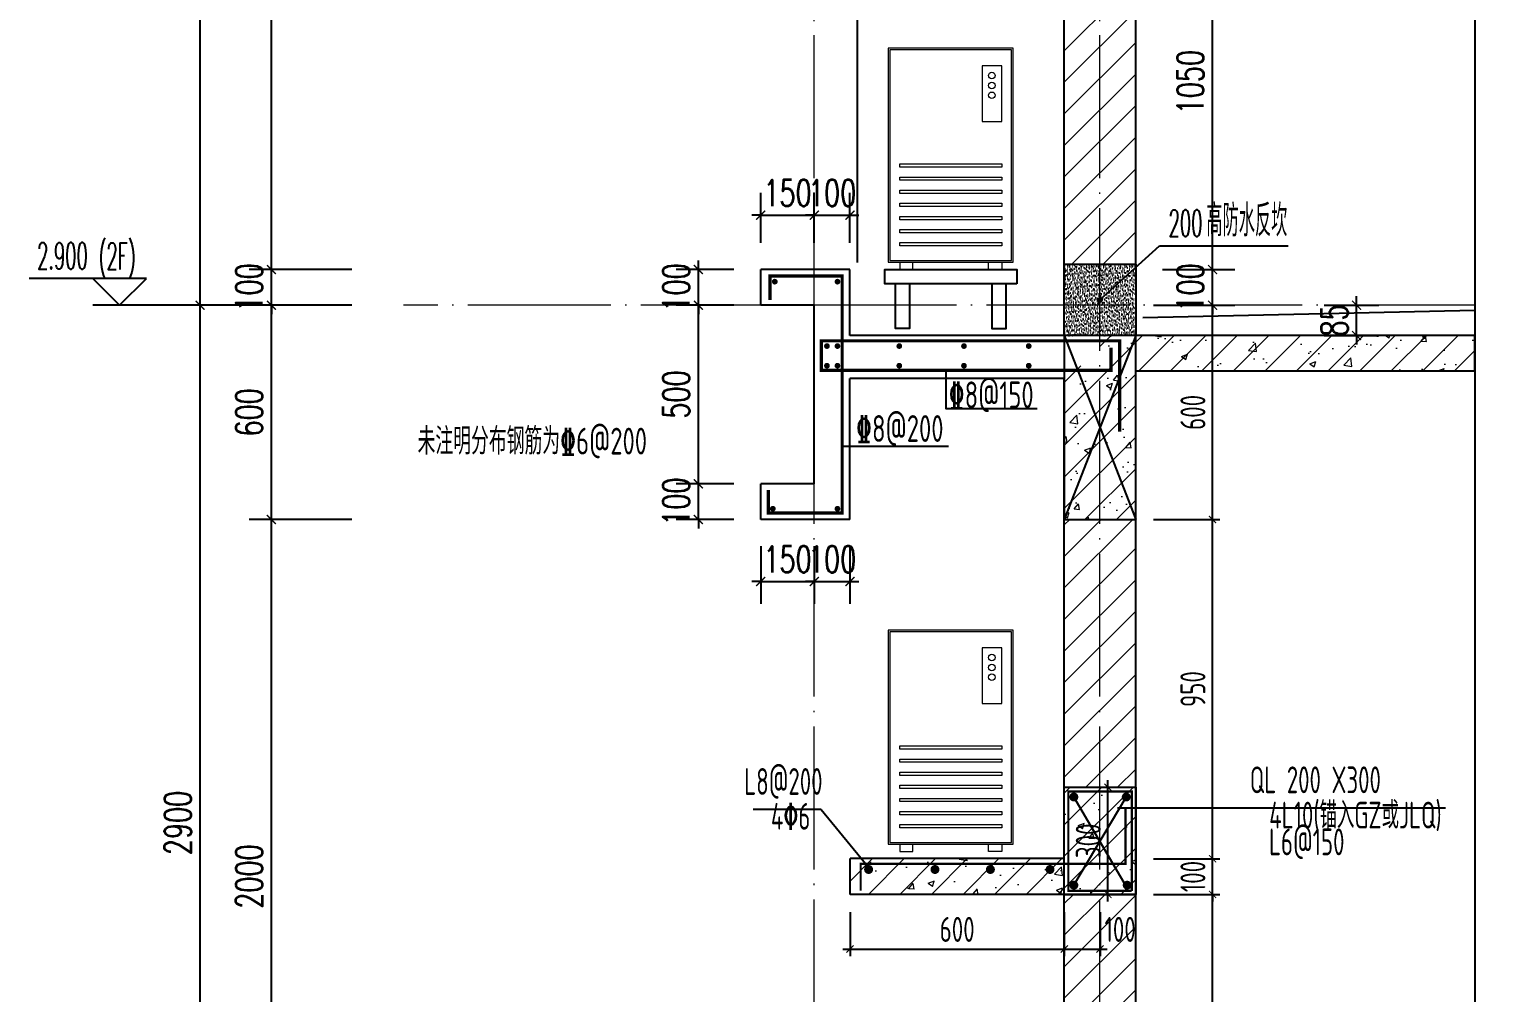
# Model space of a CAD drawing. Extents: x -668857 to 143095, y -247466 to 228182.
# Drawn here: x 45066 to 49166, y 153558 to 156256 of the extents above; entities that cross this region are included whole.
import ezdxf
from ezdxf.enums import TextEntityAlignment as Align

# ---------------------------------------------------------------- set-up
doc = ezdxf.new("R2010")
doc.units = 0
doc.header["$LTSCALE"] = 1000
doc.linetypes.add('DOTE', pattern=[2.42, 2, -0.2, 0.02, -0.2])
doc.linetypes.add('H3普通虚线', pattern=[4.2, 3, -1.2])
doc.layers.get('0').update_dxf_attribs({"linetype": 'CONTINUOUS'})
doc.layers.get('DEFPOINTS').update_dxf_attribs({"linetype": 'CONTINUOUS'})
for name, color, linetype in [('DIM', 2, 'CONTINUOUS'), ('DIM_ELEV', 3, 'CONTINUOUS'), ('DIM_IDEN', 67, 'CONTINUOUS'), ('DIM_SYMB', 3, 'CONTINUOUS'), ('PUB_DIM', 3, 'CONTINUOUS'), ('PUB_TEXT', 2, 'CONTINUOUS'), ('REIN', 6, 'CONTINUOUS'), ('REIND', 1, 'CONTINUOUS'), ('REINL', 1, 'CONTINUOUS'), ('S-BEAM-LINE2', 4, 'H3普通虚线'), ('S-大样-砼线', 7, 'CONTINUOUS'), ('S-引出线', 40, 'CONTINUOUS'), ('TEXT', 2, 'CONTINUOUS'), ('WALL', 5, 'CONTINUOUS'), ('看线', 251, 'CONTINUOUS'), ('空调外机', 8, 'CONTINUOUS'), ('立面-看线', 251, 'CONTINUOUS')]:
    doc.layers.add(name, color=color, linetype=linetype)
for name, color, linetype, lineweight in [('DOTE', 19, 'DOTE', 9), ('PUB_HATCH', 8, 'CONTINUOUS', 9), ('平面-空调室外机', 143, 'CONTINUOUS', 9)]:
    doc.layers.add(name, color=color, linetype=linetype, lineweight=lineweight)
doc.styles.add('_TCH_DIM', font='SIMPLEX.shx', dxfattribs={"width": 0.7, "bigfont": 'GBCBIG.shx'})
doc.styles.add('_TCH_DIM_T3', font='SIMPLEX', dxfattribs={"width": 0.705882, "bigfont": 'GBCBIG'})
doc.styles.add('DIM_FONT_T3', font='SIMPLEX', dxfattribs={"width": 0.705882, "bigfont": 'GBCBIG'})
doc.styles.add('TSSD_DIMENSION', font='Tssdeng.shx', dxfattribs={"width": 0.7, "bigfont": 'tssdchn.shx'})
doc.styles.add('TSSD_Label', font='Tssdeng.shx', dxfattribs={"width": 0.7, "bigfont": 'hztxt.shx'})
doc.styles.add('TSSD_REIN', font='tssdeng.shx', dxfattribs={"width": 0.7, "height": 300, "bigfont": 'tssdchn.shx'})
doc.dimstyles.new('_TCH_ARCH&&25', dxfattribs={"dimtxt": 74.375, "dimasz": 25, "dimexe": 62.5, "dimexo": 75, "dimgap": 25, "dimtad": 1, "dimdec": 0, "dimzin": 0, "dimdsep": 46, "dimtxsty": '_TCH_DIM_T3', "dimblk": 'ARCHTICK', "dimcen": 0.09, "dimclrt": 7, "dimazin": 0, "dimtfac": 1, "dimtdec": 0, "dimtix": 1, "dimtmove": 2, "dimatfit": 3, "dimldrblk": 'ARCHTICK', "dimfxl": 0, "dimtolj": 1, "dimtzin": 0, "dimarcsym": 0})
doc.dimstyles.new('TSSD_20_20', dxfattribs={"dimtxt": 60, "dimasz": 20, "dimexe": 20, "dimexo": 50, "dimgap": 20, "dimtad": 1, "dimdec": 0, "dimzin": 0, "dimdsep": 46, "dimtxsty": 'TSSD_DIMENSION', "dimblk": 'ARCHTICK', "dimblk1": 'ARCHTICK', "dimblk2": 'ARCHTICK', "dimcen": 0, "dimdle": 20, "dimclrt": 7, "dimadec": 0, "dimazin": 0, "dimtfac": 1, "dimtdec": 0, "dimtix": 1, "dimtmove": 2, "dimatfit": 3, "dimfxl": 0, "dimtolj": 1, "dimtzin": 0, "dimarcsym": 0})
pattern_1 = [(45, (0, 0), (-44.194174, 44.194174), []), (50, (0, 0), (179.315046, -15.688034), [18.75, -206.25]), (355, (0, 0), (-34.687833, 188.048033), [15, -165]), (100.4514, (14.94, -1.3), (144.627345, 172.359886), [15.935047, -175.285528]), (46.1842, (0, 50), (266.81026, -41.379754), [28.125, -309.375]), (96.6356, (22.23, 46.55), (233.66568, 243.52947), [23.90257, -262.92825]), (351.1842, (0, 50), (233.66549, 243.52965), [22.5, -247.5]), (21, (25, 37.5), (149.226763, -100.654723), [18.75, -206.25]), (326, (25, 37.5), (60.828833, 181.28751), [15, -165]), (71.4514, (37.44, 29.11), (210.055657, 80.632624), [15.935047, -175.285528]), (37.5, (0, 0), (3.039964, 83.2234635), [0, -163, 0, -167.5, 0, -165.625]), (7.5, (0, 0), (65.767384, 98.602928), [0, -95.5, 0, -159.25, 0, -63.125]), (327.5, (-55.75, 0), (133.455609, -5.638718), [0, -62.5, 0, -195, 0, -258.75]), (317.5, (-80.75, 0), (145.796542, 25.026246), [0, -81.25, 0, -129.5, 0, -183.75])]
pattern_2 = [(45, (-956095.346, 321026.26), (-44.194174, 44.194174), []), (50, (-956095.35, 321026.26), (179.315046, -15.688034), [18.75, -206.25]), (355, (-956095.35, 321026.26), (-34.687833, 188.048033), [15, -165]), (100.4514, (-956080.4, 321024.95), (144.627345, 172.359886), [15.935047, -175.285528]), (46.1842, (-956095.35, 321076.26), (266.81026, -41.379754), [28.125, -309.375]), (96.6356, (-956073.1, 321072.8), (233.665676, 243.52947), [23.90257, -262.92825]), (351.1842, (-956095.35, 321076.26), (233.66549, 243.52965), [22.5, -247.5]), (21, (-956070.35, 321063.76), (149.226763, -100.654723), [18.75, -206.25]), (326, (-956070.35, 321063.76), (60.828833, 181.28751), [15, -165]), (71.4514, (-956057.91, 321055.37), (210.055657, 80.632624), [15.935047, -175.285528]), (37.5, (-956095.346, 321026.26), (3.039964, 83.2234635), [0, -163, 0, -167.5, 0, -165.625]), (7.5, (-956095.35, 321026.26), (65.767384, 98.602928), [0, -95.5, 0, -159.25, 0, -63.125]), (327.5, (-956151.096, 321026.26), (133.455609, -5.638718), [0, -62.5, 0, -195, 0, -258.75]), (317.5, (-956176.1, 321026.26), (145.796542, 25.026246), [0, -81.25, 0, -129.5, 0, -183.75])]
pattern_3 = [(45, (-956095.346, 321071.136), (-44.1941915, 44.1941915), [])]

# ---------------------------------------------------------------- blocks, each defined once
blk = doc.blocks.new('kongtiao')
for p, q in [((-338.7, 49), (-338.7, -550.8)), ((11, 49), (-338.7, 49)), ((-334.1, 44.4), (-334.1, -546.2)), ((6.4, 44.4), (-334.1, 44.4)), ((6.4, -546.2), (6.4, 44.4)), ((11, -550.8), (11, 49)), ((-76.2, -0.5), (-76.2, -156.5)), ((-21.1, -0.5), (-76.2, -0.5)), ((-21.1, -156.5), (-21.1, -0.5)), ((-76.2, -156.5), (-21.1, -156.5)), ((-338.7, -550.8), (11, -550.8)), ((-334.1, -546.2), (6.4, -546.2)), ((-306.6, -550.8), (-306.6, -571.2)), ((-306.6, -571.2), (-269.8, -571.2)), ((-269.8, -571.2), (-269.8, -550.8)), ((-57.9, -571.2), (-57.9, -550.8)), ((-21.1, -571.2), (-57.9, -571.2)), ((-21.1, -550.8), (-21.1, -571.2))]:
    blk.add_line(p, q)
for points in [[(-306.6, -275.4), (-21.1, -275.4), (-21.1, -284.6), (-306.6, -284.6)], [(-306.6, -312.1), (-21.1, -312.1), (-21.1, -321.3), (-306.6, -321.3)], [(-306.6, -348.8), (-21.1, -348.8), (-21.1, -358), (-306.6, -358)], [(-306.6, -385.6), (-21.1, -385.6), (-21.1, -394.7), (-306.6, -394.7)], [(-306.6, -422.3), (-21.1, -422.3), (-21.1, -431.5), (-306.6, -431.5)], [(-306.6, -459), (-21.1, -459), (-21.1, -468.2), (-306.6, -468.2)], [(-306.6, -495.7), (-21.1, -495.7), (-21.1, -504.9), (-306.6, -504.9)]]:
    blk.add_lwpolyline(points, close=True)
for centre in [(-48.7, -28), (-48.7, -55.6), (-48.7, -83.1)]:
    blk.add_circle(centre, 9.18)
blk = doc.blocks.new('_ArchTick')
at = {"color": 0, "linetype": 'ByBlock', "const_width": 0.15}
blk.add_lwpolyline([(-0.5, -0.5), (0.5, 0.5)], dxfattribs=at)
blk = doc.blocks.new('*D2109')
at = {"layer": 'DEFPOINTS', "color": 0}
for p in [(895181.9, -116136.1), (895397.2, -116136.1), (895181.9, -117186.1)]:
    blk.add_point(p, dxfattribs=at)
at = {"layer": 'PUB_DIM', "color": 0, "lineweight": -2}
for p, q in [((895256.9, -116136.1), (895459.7, -116136.1)), ((895397.2, -117186.1), (895397.2, -116136.1)), ((895256.9, -117186.1), (895459.7, -117186.1))]:
    blk.add_line(p, q, dxfattribs=at)
at = {"layer": 'PUB_DIM', "color": 0, "lineweight": -2, "xscale": 25, "yscale": 25, "zscale": 25}
for p, rotation in [((895397.2, -116136.1), 90), ((895397.2, -117186.1), 270)]:
    blk.add_blockref('_ArchTick', p, dxfattribs=dict(at, rotation=rotation))
at = {"layer": 'PUB_DIM', "color": 7, "insert": (895335, -116661.1), "char_height": 74.38, "attachment_point": 5, "rotation": 90, "style": '_TCH_DIM_T3'}
blk.add_mtext('\\A1;1050', dxfattribs=at)
blk = doc.blocks.new('*D2110')
at = {"layer": 'DEFPOINTS', "color": 0}
for p in [(895181.9, -117186.1), (895397.2, -117186.1), (895181.9, -117286.1)]:
    blk.add_point(p, dxfattribs=at)
at = {"layer": 'PUB_DIM', "color": 0, "lineweight": -2}
for p, q in [((895256.9, -117186.1), (895459.7, -117186.1)), ((895397.2, -117186.1), (895397.2, -117161.1)), ((895397.2, -117286.1), (895397.2, -117186.1)), ((895256.9, -117286.1), (895459.7, -117286.1)), ((895397.2, -117286.1), (895397.2, -117311.1))]:
    blk.add_line(p, q, dxfattribs=at)
at = {"layer": 'PUB_DIM', "color": 0, "lineweight": -2, "xscale": 25, "yscale": 25, "zscale": 25}
for p, rotation in [((895397.2, -117186.1), 270), ((895397.2, -117286.1), 90)]:
    blk.add_blockref('_ArchTick', p, dxfattribs=dict(at, rotation=rotation))
at = {"layer": 'PUB_DIM', "color": 7, "insert": (895335, -117236.1), "char_height": 74.38, "attachment_point": 5, "rotation": 90, "style": '_TCH_DIM_T3'}
blk.add_mtext('\\A1;100', dxfattribs=at)
blk = doc.blocks.new('*D2114')
at = {"layer": 'DEFPOINTS', "color": 0}
for p in [(895634.6, -117286.1), (895800.6, -117286.1), (895634.6, -117371.1)]:
    blk.add_point(p, dxfattribs=at)
at = {"layer": 'PUB_DIM', "color": 0, "lineweight": -2}
for p, q in [((895800.6, -117286.1), (895800.6, -117261.1)), ((895709.6, -117286.1), (895863.1, -117286.1)), ((895800.6, -117371.1), (895800.6, -117286.1)), ((895709.6, -117371.1), (895863.1, -117371.1)), ((895800.6, -117371.1), (895800.6, -117396.1))]:
    blk.add_line(p, q, dxfattribs=at)
at = {"layer": 'PUB_DIM', "color": 0, "lineweight": -2, "xscale": 25, "yscale": 25, "zscale": 25}
for p, rotation in [((895800.6, -117286.1), 270), ((895800.6, -117371.1), 90)]:
    blk.add_blockref('_ArchTick', p, dxfattribs=dict(at, rotation=rotation))
at = {"layer": 'PUB_DIM', "color": 7, "insert": (895738.4, -117328.6), "char_height": 74.38, "attachment_point": 5, "rotation": 90, "style": '_TCH_DIM_T3'}
blk.add_mtext('\\A1;85', dxfattribs=at)
blk = doc.blocks.new('*D2115')
at = {"layer": 'DEFPOINTS', "color": 0}
for p in [(893957.3, -117186.1), (894131.9, -117186.1), (894131.9, -117286.1)]:
    blk.add_point(p, dxfattribs=at)
at = {"layer": 'PUB_DIM', "color": 0, "lineweight": -2}
for p, q in [((894056.9, -117186.1), (893894.8, -117186.1)), ((893957.3, -117186.1), (893957.3, -117161.1)), ((893957.3, -117286.1), (893957.3, -117186.1)), ((894056.9, -117286.1), (893894.8, -117286.1)), ((893957.3, -117286.1), (893957.3, -117311.1))]:
    blk.add_line(p, q, dxfattribs=at)
at = {"layer": 'PUB_DIM', "color": 0, "lineweight": -2, "xscale": 25, "yscale": 25, "zscale": 25}
for p, rotation in [((893957.3, -117186.1), 270), ((893957.3, -117286.1), 90)]:
    blk.add_blockref('_ArchTick', p, dxfattribs=dict(at, rotation=rotation))
at = {"layer": 'PUB_DIM', "color": 7, "insert": (893895.1, -117236.1), "char_height": 74.38, "attachment_point": 5, "rotation": 90, "style": '_TCH_DIM_T3'}
blk.add_mtext('\\A1;100', dxfattribs=at)
blk = doc.blocks.new('*D2116')
at = {"layer": 'DEFPOINTS', "color": 0}
for p in [(893957.3, -117286.1), (894131.9, -117286.1), (894131.9, -117786.1)]:
    blk.add_point(p, dxfattribs=at)
at = {"layer": 'PUB_DIM', "color": 0, "lineweight": -2}
for p, q in [((894056.9, -117286.1), (893894.8, -117286.1)), ((893957.3, -117786.1), (893957.3, -117286.1)), ((894056.9, -117786.1), (893894.8, -117786.1))]:
    blk.add_line(p, q, dxfattribs=at)
at = {"layer": 'PUB_DIM', "color": 0, "lineweight": -2, "xscale": 25, "yscale": 25, "zscale": 25}
for p, rotation in [((893957.3, -117286.1), 90), ((893957.3, -117786.1), 270)]:
    blk.add_blockref('_ArchTick', p, dxfattribs=dict(at, rotation=rotation))
at = {"layer": 'PUB_DIM', "color": 7, "insert": (893895.1, -117536.1), "char_height": 74.38, "attachment_point": 5, "rotation": 90, "style": '_TCH_DIM_T3'}
blk.add_mtext('\\A1;500', dxfattribs=at)
blk = doc.blocks.new('*D2117')
at = {"layer": 'DEFPOINTS', "color": 0}
for p in [(893957.3, -117786.1), (894131.9, -117786.1), (894131.9, -117886.1)]:
    blk.add_point(p, dxfattribs=at)
at = {"layer": 'PUB_DIM', "color": 0, "lineweight": -2}
for p, q in [((893957.3, -117786.1), (893957.3, -117761.1)), ((894056.9, -117786.1), (893894.8, -117786.1)), ((893957.3, -117886.1), (893957.3, -117786.1)), ((894056.9, -117886.1), (893894.8, -117886.1)), ((893957.3, -117886.1), (893957.3, -117911.1))]:
    blk.add_line(p, q, dxfattribs=at)
at = {"layer": 'PUB_DIM', "color": 0, "lineweight": -2, "xscale": 25, "yscale": 25, "zscale": 25}
for p, rotation in [((893957.3, -117786.1), 270), ((893957.3, -117886.1), 90)]:
    blk.add_blockref('_ArchTick', p, dxfattribs=dict(at, rotation=rotation))
at = {"layer": 'PUB_DIM', "color": 7, "insert": (893895.1, -117836.1), "char_height": 74.38, "attachment_point": 5, "rotation": 90, "style": '_TCH_DIM_T3'}
blk.add_mtext('\\A1;100', dxfattribs=at)
blk = doc.blocks.new('*D2118')
at = {"layer": 'DEFPOINTS', "color": 0}
for p in [(894131.9, -117886.1), (894281.9, -117886.1), (894281.9, -118059.8)]:
    blk.add_point(p, dxfattribs=at)
at = {"layer": 'PUB_DIM', "color": 0, "lineweight": -2}
for p, q in [((894131.9, -117961.1), (894131.9, -118122.3)), ((894281.9, -117961.1), (894281.9, -118122.3)), ((894131.9, -118059.8), (894106.9, -118059.8)), ((894131.9, -118059.8), (894281.9, -118059.8)), ((894281.9, -118059.8), (894306.9, -118059.8))]:
    blk.add_line(p, q, dxfattribs=at)
at = {"layer": 'PUB_DIM', "color": 0, "lineweight": -2, "xscale": 25, "yscale": 25, "zscale": 25}
blk.add_blockref('_ArchTick', (894131.9, -118059.8), dxfattribs=at)
at = {"layer": 'PUB_DIM', "color": 0, "lineweight": -2, "xscale": 25, "yscale": 25, "zscale": 25, "rotation": 180}
blk.add_blockref('_ArchTick', (894281.9, -118059.8), dxfattribs=at)
at = {"layer": 'PUB_DIM', "color": 7, "insert": (894206.9, -117997.6), "char_height": 74.38, "attachment_point": 5, "style": '_TCH_DIM_T3'}
blk.add_mtext('\\A1;150', dxfattribs=at)
blk = doc.blocks.new('*D2119')
at = {"layer": 'DEFPOINTS', "color": 0}
for p in [(894281.9, -117886.1), (894381.9, -117886.1), (894381.9, -118059.8)]:
    blk.add_point(p, dxfattribs=at)
at = {"layer": 'PUB_DIM', "color": 0, "lineweight": -2}
for p, q in [((894281.9, -117961.1), (894281.9, -118122.3)), ((894381.9, -117961.1), (894381.9, -118122.3)), ((894281.9, -118059.8), (894256.9, -118059.8)), ((894281.9, -118059.8), (894381.9, -118059.8)), ((894381.9, -118059.8), (894406.9, -118059.8))]:
    blk.add_line(p, q, dxfattribs=at)
at = {"layer": 'PUB_DIM', "color": 0, "lineweight": -2, "xscale": 25, "yscale": 25, "zscale": 25}
blk.add_blockref('_ArchTick', (894281.9, -118059.8), dxfattribs=at)
at = {"layer": 'PUB_DIM', "color": 0, "lineweight": -2, "xscale": 25, "yscale": 25, "zscale": 25, "rotation": 180}
blk.add_blockref('_ArchTick', (894381.9, -118059.8), dxfattribs=at)
at = {"layer": 'PUB_DIM', "color": 7, "insert": (894331.9, -117997.6), "char_height": 74.38, "attachment_point": 5, "style": '_TCH_DIM_T3'}
blk.add_mtext('\\A1;100', dxfattribs=at)
blk = doc.blocks.new('*D2120')
at = {"layer": 'DEFPOINTS', "color": 0}
for p in [(894281.9, -117033.7), (894131.9, -117186.1), (894281.9, -117186.1)]:
    blk.add_point(p, dxfattribs=at)
at = {"layer": 'PUB_DIM', "color": 0, "lineweight": -2}
for p, q in [((894131.9, -117111.1), (894131.9, -116971.2)), ((894281.9, -117111.1), (894281.9, -116971.2)), ((894131.9, -117033.7), (894106.9, -117033.7)), ((894131.9, -117033.7), (894281.9, -117033.7)), ((894281.9, -117033.7), (894306.9, -117033.7))]:
    blk.add_line(p, q, dxfattribs=at)
at = {"layer": 'PUB_DIM', "color": 0, "lineweight": -2, "xscale": 25, "yscale": 25, "zscale": 25}
blk.add_blockref('_ArchTick', (894131.9, -117033.7), dxfattribs=at)
at = {"layer": 'PUB_DIM', "color": 0, "lineweight": -2, "xscale": 25, "yscale": 25, "zscale": 25, "rotation": 180}
blk.add_blockref('_ArchTick', (894281.9, -117033.7), dxfattribs=at)
at = {"layer": 'PUB_DIM', "color": 7, "insert": (894206.9, -116971.6), "char_height": 74.38, "attachment_point": 5, "style": '_TCH_DIM_T3'}
blk.add_mtext('\\A1;150', dxfattribs=at)
blk = doc.blocks.new('*D2121')
at = {"layer": 'DEFPOINTS', "color": 0}
for p in [(894381.9, -117033.7), (894281.9, -117186.1), (894381.9, -117186.1)]:
    blk.add_point(p, dxfattribs=at)
at = {"layer": 'PUB_DIM', "color": 0, "lineweight": -2}
for p, q in [((894281.9, -117111.1), (894281.9, -116971.2)), ((894381.9, -117111.1), (894381.9, -116971.2)), ((894281.9, -117033.7), (894256.9, -117033.7)), ((894281.9, -117033.7), (894381.9, -117033.7)), ((894381.9, -117033.7), (894406.9, -117033.7))]:
    blk.add_line(p, q, dxfattribs=at)
at = {"layer": 'PUB_DIM', "color": 0, "lineweight": -2, "xscale": 25, "yscale": 25, "zscale": 25}
blk.add_blockref('_ArchTick', (894281.9, -117033.7), dxfattribs=at)
at = {"layer": 'PUB_DIM', "color": 0, "lineweight": -2, "xscale": 25, "yscale": 25, "zscale": 25, "rotation": 180}
blk.add_blockref('_ArchTick', (894381.9, -117033.7), dxfattribs=at)
at = {"layer": 'PUB_DIM', "color": 7, "insert": (894331.9, -116971.6), "char_height": 74.38, "attachment_point": 5, "style": '_TCH_DIM_T3'}
blk.add_mtext('\\A1;100', dxfattribs=at)
blk = doc.blocks.new('*D2680')
at = {"layer": 'DEFPOINTS', "color": 0}
for p in [(47963.9, 154133.2), (48086.1, 154133.2), (47963.9, 153833.2)]:
    blk.add_point(p, dxfattribs=at)
at = {"layer": 'DIM', "color": 0, "lineweight": -2}
for p, q in [((48086.1, 153813.2), (48086.1, 154153.2)), ((48013.9, 154133.2), (48106.1, 154133.2)), ((48013.9, 153833.2), (48106.1, 153833.2))]:
    blk.add_line(p, q, dxfattribs=at)
at = {"layer": 'DIM', "color": 0, "lineweight": -2, "xscale": 20, "yscale": 20, "zscale": 20}
for p, rotation in [((48086.1, 154133.2), 90), ((48086.1, 153833.2), 270)]:
    blk.add_blockref('_ArchTick', p, dxfattribs=dict(at, rotation=rotation))
at = {"layer": 'DIM', "color": 7, "insert": (48031.1, 153983.2), "char_height": 70, "attachment_point": 5, "rotation": 90, "style": 'TSSD_DIMENSION'}
blk.add_mtext('\\A1;300', dxfattribs=at)
blk = doc.blocks.new('*D2681')
at = {"layer": 'DEFPOINTS', "color": 0}
for p in [(47363.9, 153833.2), (47963.9, 153833.2), (47963.9, 153680.1)]:
    blk.add_point(p, dxfattribs=at)
at = {"layer": 'DIM', "color": 0, "lineweight": -2}
for p, q in [((47363.9, 153783.2), (47363.9, 153660.1)), ((47963.9, 153783.2), (47963.9, 153660.1)), ((47343.9, 153680.1), (47983.9, 153680.1))]:
    blk.add_line(p, q, dxfattribs=at)
at = {"layer": 'DIM', "color": 0, "lineweight": -2, "xscale": 20, "yscale": 20, "zscale": 20, "rotation": 180}
blk.add_blockref('_ArchTick', (47363.9, 153680.1), dxfattribs=at)
at = {"layer": 'DIM', "color": 0, "lineweight": -2, "xscale": 20, "yscale": 20, "zscale": 20}
blk.add_blockref('_ArchTick', (47963.9, 153680.1), dxfattribs=at)
at = {"layer": 'DIM', "color": 7, "insert": (47663.9, 153735.1), "char_height": 70, "attachment_point": 5, "style": 'TSSD_DIMENSION'}
blk.add_mtext('\\A1;600', dxfattribs=at)
blk = doc.blocks.new('*D2682')
at = {"layer": 'DEFPOINTS', "color": 0}
for p in [(47963.9, 153833.2), (48063.9, 153833.2), (48063.9, 153680.1)]:
    blk.add_point(p, dxfattribs=at)
at = {"layer": 'DIM', "color": 0, "lineweight": -2}
for p, q in [((47963.9, 153783.2), (47963.9, 153660.1)), ((48063.9, 153783.2), (48063.9, 153660.1)), ((47943.9, 153680.1), (48083.9, 153680.1))]:
    blk.add_line(p, q, dxfattribs=at)
at = {"layer": 'DIM', "color": 0, "lineweight": -2, "xscale": 20, "yscale": 20, "zscale": 20, "rotation": 180}
blk.add_blockref('_ArchTick', (47963.9, 153680.1), dxfattribs=at)
at = {"layer": 'DIM', "color": 0, "lineweight": -2, "xscale": 20, "yscale": 20, "zscale": 20}
blk.add_blockref('_ArchTick', (48063.9, 153680.1), dxfattribs=at)
at = {"layer": 'DIM', "color": 7, "insert": (48120.3, 153735.1), "char_height": 70, "attachment_point": 5, "style": 'TSSD_DIMENSION'}
blk.add_mtext('\\A1;100', dxfattribs=at)
blk = doc.blocks.new('*D2683')
at = {"layer": 'DEFPOINTS', "color": 0}
for p in [(48163.9, 155483.2), (48379.1, 155483.2), (48163.9, 154883.2)]:
    blk.add_point(p, dxfattribs=at)
at = {"layer": 'DIM', "color": 0, "lineweight": -2}
for p, q in [((48379.1, 154863.2), (48379.1, 155503.2)), ((48213.9, 155483.2), (48399.1, 155483.2)), ((48213.9, 154883.2), (48399.1, 154883.2))]:
    blk.add_line(p, q, dxfattribs=at)
at = {"layer": 'DIM', "color": 0, "lineweight": -2, "xscale": 20, "yscale": 20, "zscale": 20}
for p, rotation in [((48379.1, 155483.2), 90), ((48379.1, 154883.2), 270)]:
    blk.add_blockref('_ArchTick', p, dxfattribs=dict(at, rotation=rotation))
at = {"layer": 'DIM', "color": 7, "insert": (48324.1, 155183.2), "char_height": 70, "attachment_point": 5, "rotation": 90, "style": 'TSSD_DIMENSION'}
blk.add_mtext('\\A1;600', dxfattribs=at)
blk = doc.blocks.new('*D2684')
at = {"layer": 'DEFPOINTS', "color": 0}
for p in [(48163.9, 154883.2), (48379.1, 154883.2), (48163.9, 153933.2)]:
    blk.add_point(p, dxfattribs=at)
at = {"layer": 'DIM', "color": 0, "lineweight": -2}
for p, q in [((48213.9, 154883.2), (48399.1, 154883.2)), ((48379.1, 153913.2), (48379.1, 154903.2)), ((48213.9, 153933.2), (48399.1, 153933.2))]:
    blk.add_line(p, q, dxfattribs=at)
at = {"layer": 'DIM', "color": 0, "lineweight": -2, "xscale": 20, "yscale": 20, "zscale": 20}
for p, rotation in [((48379.1, 154883.2), 90), ((48379.1, 153933.2), 270)]:
    blk.add_blockref('_ArchTick', p, dxfattribs=dict(at, rotation=rotation))
at = {"layer": 'DIM', "color": 7, "insert": (48324.1, 154408.2), "char_height": 70, "attachment_point": 5, "rotation": 90, "style": 'TSSD_DIMENSION'}
blk.add_mtext('\\A1;950', dxfattribs=at)
blk = doc.blocks.new('*D2685')
at = {"layer": 'DEFPOINTS', "color": 0}
for p in [(48163.9, 153933.2), (48379.1, 153933.2), (48163.9, 153833.2)]:
    blk.add_point(p, dxfattribs=at)
at = {"layer": 'DIM', "color": 0, "lineweight": -2}
for p, q in [((48379.1, 153933.2), (48379.1, 153953.2)), ((48213.9, 153933.2), (48399.1, 153933.2)), ((48379.1, 153833.2), (48379.1, 153933.2)), ((48213.9, 153833.2), (48399.1, 153833.2)), ((48379.1, 153833.2), (48379.1, 153813.2))]:
    blk.add_line(p, q, dxfattribs=at)
at = {"layer": 'DIM', "color": 0, "lineweight": -2, "xscale": 20, "yscale": 20, "zscale": 20}
for p, rotation in [((48379.1, 153933.2), 270), ((48379.1, 153833.2), 90)]:
    blk.add_blockref('_ArchTick', p, dxfattribs=dict(at, rotation=rotation))
at = {"layer": 'DIM', "color": 7, "insert": (48324.1, 153883.2), "char_height": 70, "attachment_point": 5, "rotation": 90, "style": 'TSSD_DIMENSION'}
blk.add_mtext('\\A1;100', dxfattribs=at)
blk = doc.blocks.new('*D2686')
at = {"layer": 'DEFPOINTS', "color": 0}
for p in [(48163.9, 153833.2), (48379.1, 153833.2), (48163.9, 152883.2)]:
    blk.add_point(p, dxfattribs=at)
at = {"layer": 'DIM', "color": 0, "lineweight": -2}
for p, q in [((48213.9, 153833.2), (48399.1, 153833.2)), ((48379.1, 152863.2), (48379.1, 153853.2)), ((48213.9, 152883.2), (48399.1, 152883.2))]:
    blk.add_line(p, q, dxfattribs=at)
at = {"layer": 'DIM', "color": 0, "lineweight": -2, "xscale": 20, "yscale": 20, "zscale": 20}
for p, rotation in [((48379.1, 153833.2), 90), ((48379.1, 152883.2), 270)]:
    blk.add_blockref('_ArchTick', p, dxfattribs=dict(at, rotation=rotation))
at = {"layer": 'DIM', "color": 7, "insert": (48324.1, 153358.2), "char_height": 70, "attachment_point": 5, "rotation": 90, "style": 'TSSD_DIMENSION'}
blk.add_mtext('\\A1;950', dxfattribs=at)
blk = doc.blocks.new('*D2754')
at = {"layer": 'DEFPOINTS', "color": 0}
for p in [(45743.7, 154883.2), (46043.7, 154883.2), (46043.7, 152883.2)]:
    blk.add_point(p, dxfattribs=at)
at = {"layer": 'PUB_DIM', "color": 0, "lineweight": -2}
for p, q in [((45968.7, 154883.2), (45681.2, 154883.2)), ((45743.7, 152883.2), (45743.7, 154883.2)), ((45968.7, 152883.2), (45681.2, 152883.2))]:
    blk.add_line(p, q, dxfattribs=at)
at = {"layer": 'PUB_DIM', "color": 0, "lineweight": -2, "xscale": 25, "yscale": 25, "zscale": 25}
for p, rotation in [((45743.7, 154883.2), 90), ((45743.7, 152883.2), 270)]:
    blk.add_blockref('_ArchTick', p, dxfattribs=dict(at, rotation=rotation))
at = {"layer": 'PUB_DIM', "color": 7, "insert": (45681.5, 153883.2), "char_height": 74.38, "attachment_point": 5, "rotation": 90, "style": '_TCH_DIM_T3'}
blk.add_mtext('\\A1;2000', dxfattribs=at)
blk = doc.blocks.new('*D2755')
at = {"layer": 'DEFPOINTS', "color": 0}
for p in [(45743.7, 155483.2), (46043.7, 155483.2), (46043.7, 154883.2)]:
    blk.add_point(p, dxfattribs=at)
at = {"layer": 'PUB_DIM', "color": 0, "lineweight": -2}
for p, q in [((45968.7, 155483.2), (45681.2, 155483.2)), ((45743.7, 154883.2), (45743.7, 155483.2)), ((45968.7, 154883.2), (45681.2, 154883.2))]:
    blk.add_line(p, q, dxfattribs=at)
at = {"layer": 'PUB_DIM', "color": 0, "lineweight": -2, "xscale": 25, "yscale": 25, "zscale": 25}
for p, rotation in [((45743.7, 155483.2), 90), ((45743.7, 154883.2), 270)]:
    blk.add_blockref('_ArchTick', p, dxfattribs=dict(at, rotation=rotation))
at = {"layer": 'PUB_DIM', "color": 7, "insert": (45681.5, 155183.2), "char_height": 74.38, "attachment_point": 5, "rotation": 90, "style": '_TCH_DIM_T3'}
blk.add_mtext('\\A1;600', dxfattribs=at)
blk = doc.blocks.new('*D2756')
at = {"layer": 'DEFPOINTS', "color": 0}
for p in [(45743.7, 155583.2), (46043.7, 155583.2), (46043.7, 155483.2)]:
    blk.add_point(p, dxfattribs=at)
at = {"layer": 'PUB_DIM', "color": 0, "lineweight": -2}
for p, q in [((45968.7, 155583.2), (45681.2, 155583.2)), ((45743.7, 155583.2), (45743.7, 155608.2)), ((45743.7, 155483.2), (45743.7, 155583.2)), ((45968.7, 155483.2), (45681.2, 155483.2)), ((45743.7, 155483.2), (45743.7, 155458.2))]:
    blk.add_line(p, q, dxfattribs=at)
at = {"layer": 'PUB_DIM', "color": 0, "lineweight": -2, "xscale": 25, "yscale": 25, "zscale": 25}
for p, rotation in [((45743.7, 155583.2), 270), ((45743.7, 155483.2), 90)]:
    blk.add_blockref('_ArchTick', p, dxfattribs=dict(at, rotation=rotation))
at = {"layer": 'PUB_DIM', "color": 7, "insert": (45681.5, 155533.2), "char_height": 74.38, "attachment_point": 5, "rotation": 90, "style": '_TCH_DIM_T3'}
blk.add_mtext('\\A1;100', dxfattribs=at)
blk = doc.blocks.new('*D2757')
at = {"layer": 'DEFPOINTS', "color": 0}
for p in [(45743.7, 157783.2), (46043.7, 157783.2), (46043.7, 155583.2)]:
    blk.add_point(p, dxfattribs=at)
at = {"layer": 'PUB_DIM', "color": 0, "lineweight": -2}
for p, q in [((45968.7, 157783.2), (45681.2, 157783.2)), ((45743.7, 155583.2), (45743.7, 157783.2)), ((45968.7, 155583.2), (45681.2, 155583.2))]:
    blk.add_line(p, q, dxfattribs=at)
at = {"layer": 'PUB_DIM', "color": 0, "lineweight": -2, "xscale": 25, "yscale": 25, "zscale": 25}
for p, rotation in [((45743.7, 157783.2), 90), ((45743.7, 155583.2), 270)]:
    blk.add_blockref('_ArchTick', p, dxfattribs=dict(at, rotation=rotation))
at = {"layer": 'PUB_DIM', "color": 7, "insert": (45681.5, 156683.2), "char_height": 74.38, "attachment_point": 5, "rotation": 90, "style": '_TCH_DIM_T3'}
blk.add_mtext('\\A1;2200', dxfattribs=at)
blk = doc.blocks.new('*D2773')
at = {"layer": 'DEFPOINTS', "color": 0}
for p in [(45543.7, 155483.2), (46043.7, 155483.2), (46043.7, 152583.2)]:
    blk.add_point(p, dxfattribs=at)
at = {"layer": 'PUB_DIM', "color": 0, "lineweight": -2}
for p, q in [((45968.7, 155483.2), (45481.2, 155483.2)), ((45543.7, 152583.2), (45543.7, 155483.2)), ((45968.7, 152583.2), (45481.2, 152583.2))]:
    blk.add_line(p, q, dxfattribs=at)
at = {"layer": 'PUB_DIM', "color": 0, "lineweight": -2, "xscale": 25, "yscale": 25, "zscale": 25}
for p, rotation in [((45543.7, 155483.2), 90), ((45543.7, 152583.2), 270)]:
    blk.add_blockref('_ArchTick', p, dxfattribs=dict(at, rotation=rotation))
at = {"layer": 'PUB_DIM', "color": 7, "insert": (45481.5, 154033.2), "char_height": 74.38, "attachment_point": 5, "rotation": 90, "style": '_TCH_DIM_T3'}
blk.add_mtext('\\A1;2900', dxfattribs=at)
blk = doc.blocks.new('*D2774')
at = {"layer": 'DEFPOINTS', "color": 0}
for p in [(45543.7, 158383.2), (46043.7, 158383.2), (46043.7, 155483.2)]:
    blk.add_point(p, dxfattribs=at)
at = {"layer": 'PUB_DIM', "color": 0, "lineweight": -2}
for p, q in [((45968.7, 158383.2), (45481.2, 158383.2)), ((45543.7, 155483.2), (45543.7, 158383.2)), ((45968.7, 155483.2), (45481.2, 155483.2))]:
    blk.add_line(p, q, dxfattribs=at)
at = {"layer": 'PUB_DIM', "color": 0, "lineweight": -2, "xscale": 25, "yscale": 25, "zscale": 25}
for p, rotation in [((45543.7, 158383.2), 90), ((45543.7, 155483.2), 270)]:
    blk.add_blockref('_ArchTick', p, dxfattribs=dict(at, rotation=rotation))
at = {"layer": 'PUB_DIM', "color": 7, "insert": (45481.5, 156933.2), "char_height": 74.38, "attachment_point": 5, "rotation": 90, "style": '_TCH_DIM_T3'}
blk.add_mtext('\\A1;2900', dxfattribs=at)
blk = doc.blocks.new('20210809.02280266')
at = {"layer": 'REIN', "const_width": 9}
for points in [[(88138.6, 67177.9), (88138.6, 67244.8), (88341, 67244.8), (88341, 66580.9), (88134.2, 66580.9), (88134.2, 66645.6)], [(89117.8, 66808.4), (89117.8, 67063.1), (88282.7, 67063.1), (88282.7, 66980.3), (89093.5, 66980.3), (89093.5, 67044.5)]]:
    blk.add_lwpolyline(points, dxfattribs=at)
at = {"layer": 'REIN', "const_width": 8}
for points in [[(88148.2, 67228.9, 1), (88156.2, 67228.9, 1)], [(88323.7, 67228.9, 1), (88331.7, 67228.9, 1)], [(88294.3, 67048.5, 1), (88302.3, 67048.5, 1)], [(88323.7, 67048.5, 1), (88331.7, 67048.5, 1)], [(88496.9, 67048.5, 1), (88504.9, 67048.5, 1)], [(88678, 67048.5, 1), (88686, 67048.5, 1)], [(88859.3, 67048.5, 1), (88867.3, 67048.5, 1)], [(88294.3, 66993.5, 1), (88302.3, 66993.5, 1)], [(88323.7, 66993.5, 1), (88331.7, 66993.5, 1)], [(88496.9, 66993.5, 1), (88504.9, 66993.5, 1)], [(88678, 66993.5, 1), (88686, 66993.5, 1)], [(88859.3, 66993.5, 1), (88867.3, 66993.5, 1)], [(88142.7, 66592.8, 1), (88150.7, 66592.8, 1)], [(88323.7, 66592.8, 1), (88331.7, 66592.8, 1)]]:
    blk.add_lwpolyline(points, format="xyb", close=True, dxfattribs=at)
at = {"layer": 'S-引出线'}
blk.add_line((88341, 66768.4), (88638.9, 66768.4), dxfattribs=at)
blk.add_lwpolyline([(88630.8, 66980.3), (88630.8, 66873.3), (88886.8, 66873.3)], dxfattribs=at)
at = {"layer": 'TEXT', "style": 'TSSD_REIN', "width": 0.7}
for s, p in [('%%1328@150', (88639, 66874.3)), ('\x848@200', (88379.6, 66780.1)), ('未注明分布钢筋为%%1326@200', (87152, 66744.8))]:
    blk.add_text(s, height=75, rotation=0, dxfattribs=at).set_placement(p)
blk = doc.blocks.new('QL-3')
at = {"layer": 'REIND', "const_width": 12.5}
for points in [[(312893.5, 71264.4, 1), (312881, 71264.4, 1)], [(313040.3, 71264.4, 1), (313027.8, 71264.4, 1)], [(312893.5, 71017.4, 1), (312881, 71017.4, 1)], [(313043, 71017.4, 1), (313030.5, 71017.4, 1)]]:
    blk.add_lwpolyline(points, format="xyb", close=True, dxfattribs=at)
at = {"layer": 'REINL', "const_width": 6.25}
blk.add_lwpolyline([(313049.7, 71001.6), (313049.7, 71280), (312871.7, 71280), (312871.7, 71001.8), (313049.3, 71001.8)], dxfattribs=at)
at = {"layer": 'S-BEAM-LINE2'}
for p, q in [((312887.3, 71017.4), (313034, 71264.4)), ((312887.3, 71264.4), (313034, 71014.1))]:
    blk.add_line(p, q, dxfattribs=at)
blk.add_lwpolyline([(312860.5, 71291.8), (313060.4, 71291.8), (313060.4, 70991.8), (312860.5, 70991.8)], close=True, dxfattribs=at)
at = {"layer": 'TEXT'}
blk.add_line((313009.3, 71233.9), (313928.2, 71233.9), dxfattribs=at)
at = {"layer": 'TEXT', "style": 'TSSD_Label', "width": 0.65}
for s, p in [('QL 200 X300', (313747.1, 71252.6)), ('4L10(锚入GZ或JLQ)', (313917.4, 71153.8)), ('L6@150', (313645.1, 71078.8))]:
    blk.add_text(s, height=75, dxfattribs=at).set_placement(p, align=Align.BOTTOM_RIGHT)
blk = doc.blocks.new('BW-27856318', base_point=(594987.6, -571981, 0))
at = {"layer": 'REIND', "const_width": 12.5}
for points in [[(595320.6, -571921.5, 1), (595308.1, -571921.5, 1)], [(595506.4, -571921.5, 1), (595493.9, -571921.5, 1)], [(595661.6, -571921.5, 1), (595649.1, -571921.5, 1)], [(595828.6, -571921.5, 1), (595816.1, -571921.5, 1)]]:
    blk.add_lwpolyline(points, format="xyb", close=True, dxfattribs=at)
at = {"layer": 'REINL', "const_width": 6.25}
blk.add_lwpolyline([(595292.1, -571981), (595292.1, -571905.9), (596033.8, -571905.9), (596033.8, -571750.9)], dxfattribs=at)
at = {"layer": 'TEXT', "extrusion": (1.22465e-16, 0, -1)}
blk.add_line((595181.1, -571753.7), (594991, -571753.7), dxfattribs=at)
at = {"layer": 'TEXT'}
blk.add_line((595181.1, -571753.7), (595314.3, -571915.2), dxfattribs=at)
at = {"layer": 'TEXT', "style": 'TSSD_Label', "width": 0.65}
for s, p in [('L8@200', (595185.3, -571735)), ('4%%1306', (595151.2, -571832.5))]:
    blk.add_text(s, height=75, dxfattribs=at).set_placement(p, align=Align.BOTTOM_RIGHT)
blk = doc.blocks.new('VBCVBCBCBF')
at = {"layer": 'PUB_HATCH'}
h = blk.add_hatch(dxfattribs=at)
h.set_pattern_fill('普通砖', color=256, scale=25, style=0)
h.set_pattern_definition([(45, (0, 44.88), (-44.1941915, 44.1941915), [])])
h.paths.add_polyline_path([(895181.9, -117171.1), (895181.9, -116136.1), (894981.9, -116136.1), (894981.9, -117171.1)])
h = blk.add_hatch(dxfattribs=at)
h.set_pattern_fill('钢筋混凝土', color=256, scale=25, style=0)
h.set_pattern_definition(pattern_1)
h.paths.add_polyline_path([(896131.9, -117371.1), (895081.9, -117371.1), (895081.9, -117437.7), (895181.9, -117471.1), (896131.9, -117471.1)])
h = blk.add_hatch(dxfattribs=at)
h.set_pattern_fill('钢筋混凝土', color=256, scale=25, style=0)
h.set_pattern_definition(pattern_1)
h.paths.add_polyline_path([(895181.9, -117886.1), (895181.9, -117471.1), (895081.9, -117437.7), (894981.9, -117471.1), (894981.9, -117886.1)])
at = {"layer": '立面-看线'}
h = blk.add_hatch(dxfattribs=at)
h.set_pattern_fill('碎沙', color=256, scale=4)
h.set_pattern_definition([(37.5, (93928.707, -502733.035), (-0.32000626, 9.78826475), [0, -7.7216, 0, -8.636, 0, -8.255]), (7.5, (93928.707, -502733.035), (8.99046566, 14.33650201), [0, -4.1656, 0, -6.9596, 0, -2.667]), (327.5, (93922.458, -502733.035), (15.819847405, 0.02874369), [0, -2.54, 0, -9.144, 0, -11.938]), (317.5, (93922.458, -502733.035), (15.27112905, 4.45858647), [0, -1.27, 0, -5.9944, 0, -6.858])])
h.paths.add_polyline_path([(894981.9, -117371.1), (895181.9, -117371.1), (895181.9, -117171.1), (894981.9, -117171.1)])
at = {"layer": 'DIM_IDEN'}
for p, q in [((895081.9, -117271.1), (895248.8, -117119.6)), ((895248.8, -117119.6), (895608.9, -117119.6))]:
    blk.add_line(p, q, dxfattribs=at)
at = {"layer": 'DIM_IDEN', "const_width": 8.33}
blk.add_lwpolyline([(895078.9, -117273.9, 1), (895085, -117268.3, 1)], format="xyb", close=True, dxfattribs=at)
at = {"layer": 'WALL'}
for p, q in [((894981.9, -117171.1), (894981.9, -116136.1)), ((895181.9, -117171.1), (895181.9, -116136.1)), ((894381.9, -117186.1), (894131.9, -117186.1)), ((894131.9, -117286.1), (894131.9, -117186.1)), ((894381.9, -117371.1), (894381.9, -117186.1)), ((894981.9, -117171.1), (895181.9, -117171.1)), ((894281.9, -117286.1), (894131.9, -117286.1)), ((894281.9, -117371.1), (894281.9, -117286.1)), ((894281.9, -117786.1), (894281.9, -117371.1)), ((895081.9, -117371.1), (894381.9, -117371.1)), ((896131.9, -117371.1), (895081.9, -117371.1)), ((896131.9, -117471.1), (896131.9, -117371.1)), ((896131.9, -117471.1), (895181.9, -117471.1)), ((895181.9, -117886.1), (895181.9, -117471.1)), ((894381.9, -117886.1), (894381.9, -117491.1)), ((894981.9, -117491.1), (894381.9, -117491.1)), ((894981.9, -117886.1), (894981.9, -117491.1)), ((894281.9, -117786.1), (894131.9, -117786.1)), ((894131.9, -117886.1), (894131.9, -117786.1)), ((894381.9, -117886.1), (894131.9, -117886.1)), ((894981.9, -117886.1), (895181.9, -117886.1))]:
    blk.add_line(p, q, dxfattribs=at)
blk.add_lwpolyline([(894981.9, -117171.1), (895181.9, -117171.1), (895181.9, -117371.1), (894981.9, -117371.1)], close=True, dxfattribs=at)
at = {"layer": '看线'}
blk.add_line((894401.9, -116156.1), (894401.9, -117166.1), dxfattribs=at)
at = {"layer": '看线', "color": 32}
blk.add_lwpolyline([(896131.9, -117301.1), (895201.9, -117321.1)], dxfattribs=at)
at = {"layer": '空调外机', "linetype": 'Continuous'}
blk.add_lwpolyline([(894849, -117226.1), (894479, -117226.1), (894479, -117186.1), (894849, -117186.1)], close=True, dxfattribs=at)
for points in [[(894549, -117226.1), (894549, -117351.1), (894509, -117351.1), (894509, -117226.1)], [(894779, -117226.1), (894779, -117351.1), (894819, -117351.1), (894819, -117226.1)]]:
    blk.add_lwpolyline(points, dxfattribs=at)
at = {"layer": '平面-空调室外机'}
blk.add_blockref('kongtiao', (894827.8, -116614.9), dxfattribs=at)
at = {"layer": 'PUB_TEXT', "style": 'DIM_FONT_T3'}
for s, height, width, p in [('200', 74.38, 0.49827, (895273.8, -117093.3)), ('高防水反坎', 89.36, 0.705882, (895379.6, -117093.3))]:
    blk.add_text(s, height=height, dxfattribs=dict(at, width=width)).set_placement(p)
at = {"layer": 'PUB_DIM'}
for p1, p2, distance, picture, middle in [((895181.9, -117186.1), (895181.9, -116136.1), -215.2, '*D2109', (895335, -116661.1)), ((894131.9, -117186.1), (894281.9, -117186.1), 152.3, '*D2120', (894206.9, -116971.6)), ((894281.9, -117186.1), (894381.9, -117186.1), 152.3, '*D2121', (894331.9, -116971.6)), ((894131.9, -117286.1), (894131.9, -117186.1), 174.6, '*D2115', (893895.1, -117236.1)), ((895181.9, -117286.1), (895181.9, -117186.1), -215.2, '*D2110', (895335, -117236.1)), ((894131.9, -117786.1), (894131.9, -117286.1), 174.6, '*D2116', (893895.1, -117536.1)), ((895634.6, -117371.1), (895634.6, -117286.1), -166, '*D2114', (895738.4, -117328.6)), ((894131.9, -117886.1), (894131.9, -117786.1), 174.6, '*D2117', (893895.1, -117836.1)), ((894131.9, -117886.1), (894281.9, -117886.1), -173.7, '*D2118', (894206.9, -117997.6)), ((894281.9, -117886.1), (894381.9, -117886.1), -173.7, '*D2119', (894331.9, -117997.6))]:
    dim = blk.add_aligned_dim(p1=p1, p2=p2, distance=distance, dimstyle='_TCH_ARCH&&25', dxfattribs=at)
    dim.commit()
    dim.dimension.update_dxf_attribs({"geometry": picture, "text_midpoint": middle})

msp = doc.modelspace()

# ---------------------------------------------------------------- hatches: boundary and pattern name
at = {"layer": 'PUB_HATCH'}
h = msp.add_hatch(dxfattribs=at)
h.set_pattern_fill('普通砖', color=256, scale=25, style=0)
h.set_pattern_definition(pattern_3)
h.paths.add_polyline_path([(47963.85, 154133.23), (48163.85, 154133.23), (48163.85, 154883.23), (47963.85, 154883.23)])
h = msp.add_hatch(dxfattribs=at)
h.set_pattern_fill('钢筋混凝土', color=256, scale=25, style=0)
h.set_pattern_definition(pattern_2)
h.paths.add_polyline_path([(47963.85, 153933.23), (48163.85, 153833.23), (48163.85, 154133.23), (47963.85, 154133.23)])
h = msp.add_hatch(dxfattribs=at)
h.set_pattern_fill('钢筋混凝土', color=256, scale=25, style=0)
h.set_pattern_definition(pattern_2)
h.paths.add_polyline_path([(48163.85, 153833.23), (47963.85, 153933.23), (47363.85, 153933.23), (47363.85, 153833.23)])
h = msp.add_hatch(dxfattribs=at)
h.set_pattern_fill('普通砖', color=256, scale=25, style=0)
h.set_pattern_definition(pattern_3)
h.paths.add_polyline_path([(48163.85, 152698.23), (48163.85, 153833.23), (47963.85, 153833.23), (47963.85, 152698.23)])

# ---------------------------------------------------------------- linework, layer by layer
at = {"layer": 'DIM_ELEV'}
for p, q in [((45393.66, 155558.23), (45065.66, 155558.23)), ((45318.66, 155483.23), (45243.66, 155558.23)), ((45318.66, 155483.23), (45393.66, 155558.23)), ((45743.66, 155483.23), (45243.66, 155483.23))]:
    msp.add_line(p, q, dxfattribs=at)
at = {"layer": 'DIM_SYMB'}
msp.add_lwpolyline([(49113.85, 170503.23), (49113.85, 160871.35), (49166.35, 160852.24), (49061.35, 160833.73), (49113.85, 160815.1), (49113.85, 151183.22)], dxfattribs=at)
at = {"layer": 'DOTE', "color": 1, "linetype": 'DOTE', "ltscale": 0.2}
for p, q in [((47263.85, 151483.22), (47263.85, 171083.23)), ((48063.85, 151483.22), (48063.85, 171083.23)), ((49113.85, 155483.23), (46113.66, 155483.23))]:
    msp.add_line(p, q, dxfattribs=at)
at = {"layer": 'S-大样-砼线'}
for p, q in [((47963.85, 155398.2), (48163.85, 154883.2)), ((48163.85, 155398.2), (47963.85, 154883.2))]:
    msp.add_line(p, q, dxfattribs=at)
msp.add_lwpolyline([(48163.85, 155398.2), (47963.85, 155398.2), (47963.85, 154883.2), (48163.85, 154883.2)], close=True, dxfattribs=at)
at = {"layer": 'WALL'}
for p, q in [((47963.85, 154133.23), (47963.85, 154883.23)), ((47963.85, 154883.23), (48163.85, 154883.23)), ((48163.85, 154133.23), (48163.85, 154883.23)), ((47963.85, 153933.23), (47963.85, 154133.23)), ((47963.85, 154133.23), (48163.85, 154133.23)), ((48163.85, 153833.23), (48163.85, 154133.23)), ((47963.85, 153933.23), (47363.85, 153933.23)), ((47363.85, 153833.23), (47363.85, 153933.23)), ((48163.85, 153833.23), (47363.85, 153833.23)), ((47963.85, 152698.23), (47963.85, 153833.23)), ((47963.85, 153833.23), (48163.85, 153833.23)), ((48163.85, 152698.23), (48163.85, 153833.23))]:
    msp.add_line(p, q, dxfattribs=at)

# ---------------------------------------------------------------- block references
for name, p in [('VBCVBCBCBF', (-847018.1, 272769.31)), ('BW-27856318', (47089.19, 153843.43, 0))]:
    msp.add_blockref(name, p)
at = {"color": 1}
msp.add_blockref('QL-3', (-264896.64, 82841.47), dxfattribs=at)
at = {"layer": 'REIN'}
msp.add_blockref('20210809.02280266', (-40999.03, 88320.4), dxfattribs=at)
at = {"layer": '平面-空调室外机'}
msp.add_blockref('kongtiao', (47809.7, 154524.39), dxfattribs=at)

# ---------------------------------------------------------------- texts
at = {"layer": 'PUB_TEXT', "style": '_TCH_DIM', "width": 0.494118}
for s, p in [('(2F)', (45259.71, 155583.25)), ('2.900', (45087.56, 155584.48))]:
    msp.add_text(s, height=74.375, dxfattribs=at).set_placement(p)

# ---------------------------------------------------------------- dimensions: what is measured, and where the dimension line sits
at = {"layer": 'DIM'}
for p1, p2, distance, picture, middle in [((48163.85, 154883.23), (48163.85, 155483.23), -215.2, '*D2683', (48324.05, 155183.23)), ((48163.85, 153933.23), (48163.85, 154883.23), -215.2, '*D2684', (48324.05, 154408.23)), ((47963.85, 153833.23), (47963.85, 154133.23), -122.29, '*D2680', (48031.14, 153983.23)), ((48163.85, 153833.23), (48163.85, 153933.23), -215.2, '*D2685', (48324.05, 153883.23)), ((47363.85, 153833.23), (47963.85, 153833.23), -153.09, '*D2681', (47663.85, 153735.13)), ((48163.85, 152883.22), (48163.85, 153833.23), -215.2, '*D2686', (48324.05, 153358.22))]:
    dim = msp.add_aligned_dim(p1=p1, p2=p2, distance=distance, dimstyle='TSSD_20_20', override={"dimtxt": 70}, dxfattribs=at)
    dim.commit()
    dim.dimension.update_dxf_attribs({"geometry": picture, "text_midpoint": middle})
dim = msp.add_linear_dim(base=(48063.85, 153680.13), p1=(47963.85, 153833.23), p2=(48063.85, 153833.23), angle=360, dimstyle='TSSD_20_20', override={"dimtxt": 70}, dxfattribs=at)
dim.commit()
dim.dimension.update_dxf_attribs({"geometry": '*D2682', "text_midpoint": (48120.3, 153735.13), "dimtype": 161})
at = {"layer": 'PUB_DIM'}
for p1, p2, distance, picture, middle in [((46043.66, 155483.23), (46043.66, 158383.23), 500, '*D2774', (45481.47, 156933.23)), ((46043.66, 155583.23), (46043.66, 157783.23), 300, '*D2757', (45681.47, 156683.23)), ((46043.66, 155483.23), (46043.66, 155583.23), 300, '*D2756', (45681.47, 155533.23)), ((46043.66, 152583.23), (46043.66, 155483.23), 500, '*D2773', (45481.47, 154033.23)), ((46043.66, 154883.23), (46043.66, 155483.23), 300, '*D2755', (45681.47, 155183.23)), ((46043.66, 152883.21), (46043.66, 154883.23), 300, '*D2754', (45681.47, 153883.22))]:
    dim = msp.add_aligned_dim(p1=p1, p2=p2, distance=distance, dimstyle='_TCH_ARCH&&25', dxfattribs=at)
    dim.commit()
    dim.dimension.update_dxf_attribs({"geometry": picture, "text_midpoint": middle})

doc.saveas('drawing.dxf')
